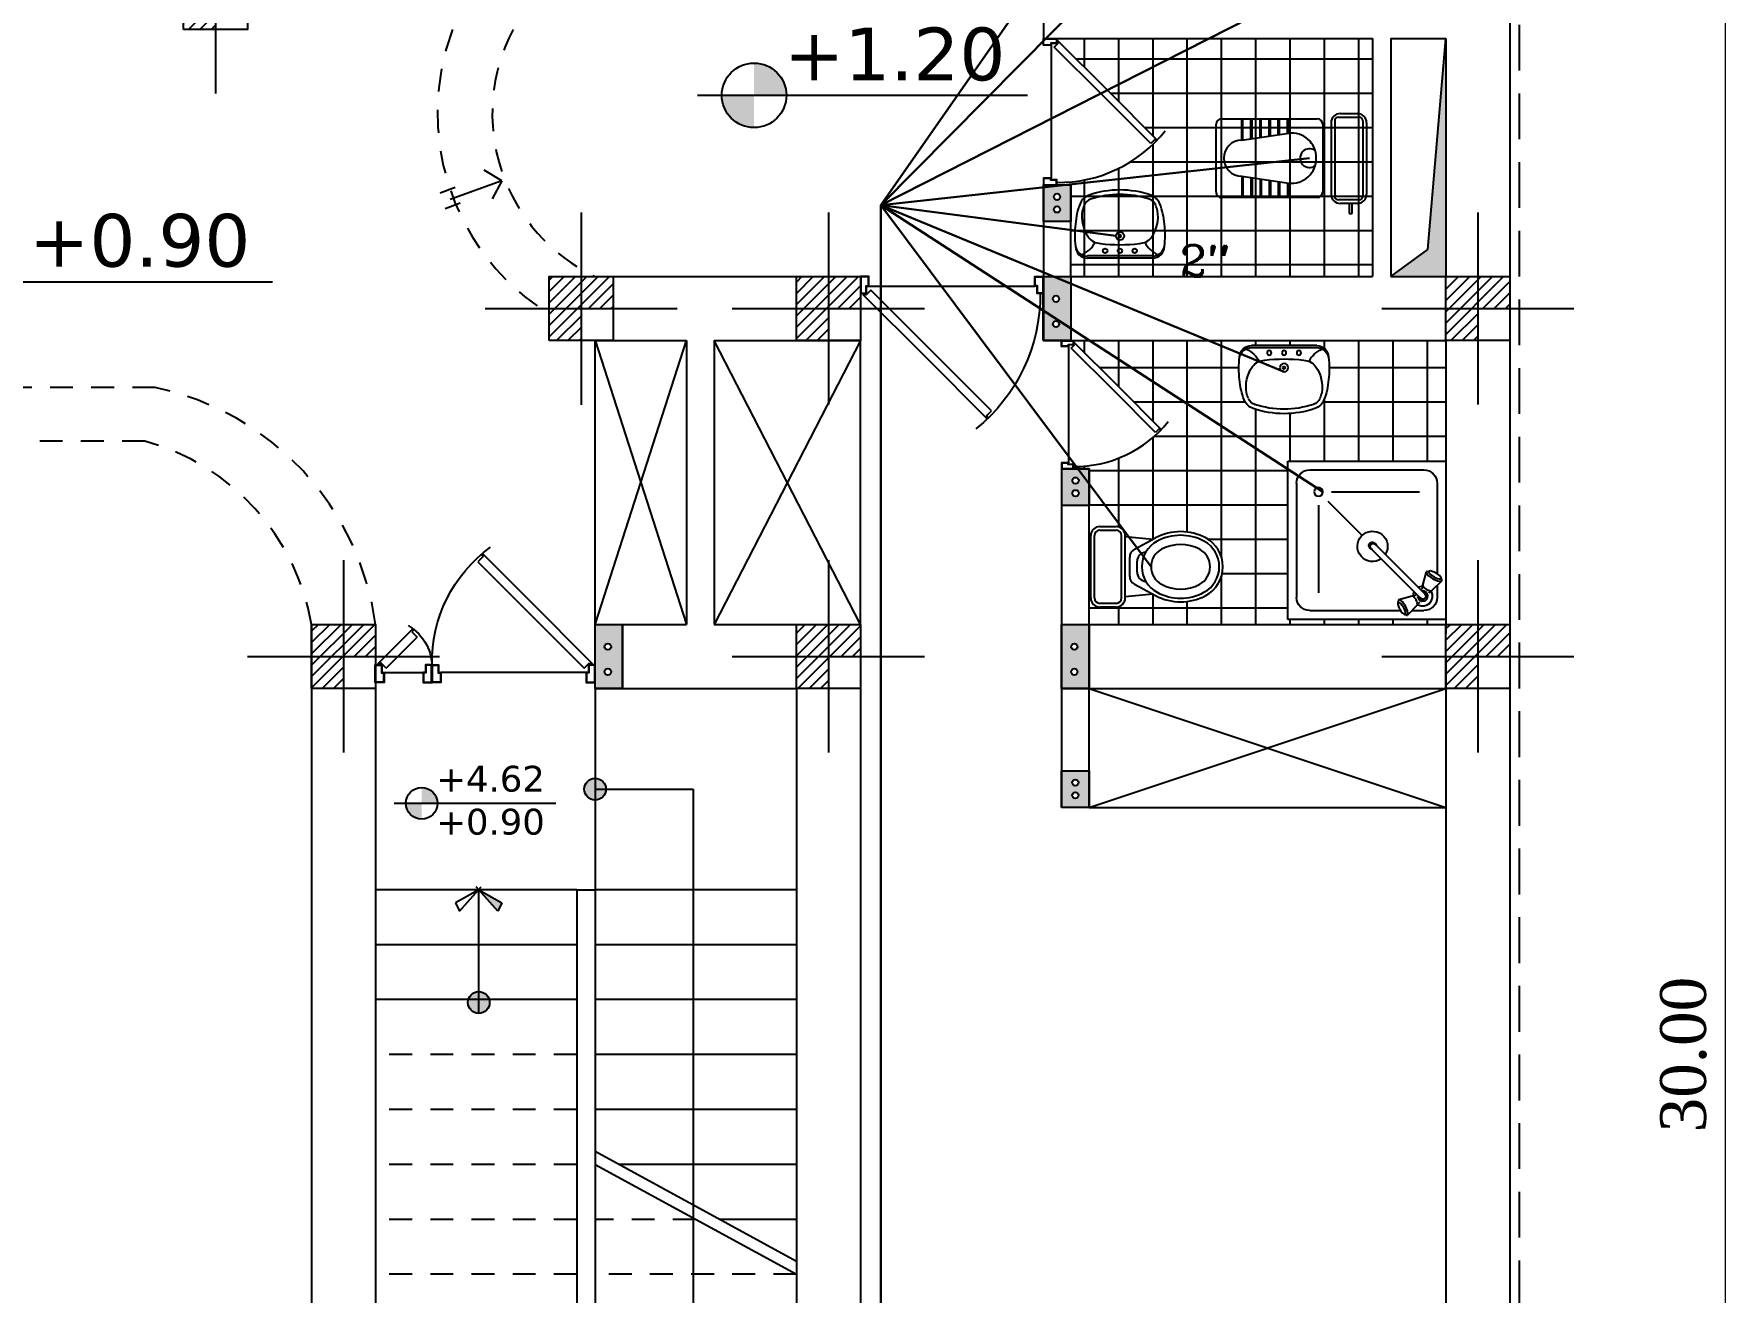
# Model space of a CAD drawing. Header units: inches. Extents: x -1482 to -895, y -39 to 122.
# Drawn here: x -1461.75 to -1452.48, y 64.7 to 71.57 of the extents above; entities that cross this region are included whole.
import ezdxf
from ezdxf.enums import TextEntityAlignment as Align

# ---------------------------------------------------------------- set-up
doc = ezdxf.new("R2010")
doc.units = ezdxf.units.IN
doc.header["$MEASUREMENT"] = 0
doc.header["$PDMODE"] = 3
doc.linetypes.add('DASHED2', pattern=[0.375, 0.25, -0.125])
doc.layers.get('Defpoints').update_dxf_attribs({"lineweight": 15})
for name, color, linetype in [('axe', 150, 'Continuous'), ('F', 251, 'Continuous'), ('fur', 22, 'Continuous'), ('GRADIANT', 251, 'Continuous'), ('TEXT', 4, 'Continuous')]:
    doc.layers.add(name, color=color, linetype=linetype)
doc.layers.add('tasisat', color=40, linetype='Continuous', lineweight=30)
doc.styles.add('COLI', font='TIMES.TTF', dxfattribs={"height": 0.25})
doc.styles.add('ROMANC', font='romanc__.ttf')
doc.styles.get("Standard").update_dxf_attribs({"font": 'verdana.TTF'})
doc.dimstyles.new('111', dxfattribs={"dimscale": 0, "dimtxt": 0.2, "dimasz": 0.1, "dimexe": 0.2, "dimexo": 0.5, "dimgap": 0.1, "dimtad": 1, "dimlfac": 1, "dimzin": 0, "dimdsep": 46, "dimtxsty": 'COLI', "dimblk1": 'OPEN30', "dimblk2": 'OPEN30', "dimsah": 1, "dimcen": 0, "dimse1": 1, "dimse2": 1, "dimclrd": 252, "dimclre": 1, "dimclrt": 1, "dimadec": 0, "dimazin": 0, "dimtfac": 0.5, "dimtix": 1, "dimtofl": 0, "dimtmove": 2, "dimatfit": 3, "dimldrblk": 'OPEN30', "dimfxl": 1, "dimtolj": 1, "dimtzin": 0, "dimlwd": 5, "dimarcsym": 0})

# ---------------------------------------------------------------- blocks, each defined once
blk = doc.blocks.new('DR10045K')
at = {"layer": 'fur', "color": 227}
blk.add_line((-0.0481, -0.0545), (-0.9919, -0.0545), dxfattribs=at)
at = {"layer": 'fur', "color": 227, "linetype": 'Continuous'}
for p, q in [((-0.4028, -0.4202), (-0.0603, -0.0777)), ((-0.0603, -0.0777), (-0.0314, -0.1067)), ((-0.031, -0.107), (-0.02, -0.096)), ((-0.02, -0.096), (-0.0143, -0.1017)), ((-0.0143, -0.1017), (-0.3678, -0.4552)), ((-0.7454, -0.7628), (-0.4028, -0.4202)), ((-0.3678, -0.4552), (-0.7214, -0.8088)), ((-0.716, -0.7921), (-0.7454, -0.7628)), ((-0.7271, -0.8031), (-0.716, -0.7921)), ((-0.7214, -0.8088), (-0.7271, -0.8031))]:
    blk.add_line(p, q, dxfattribs=at)
for points in [[(-0.9919, -0.0545), (-0.9919, 0), (-1.04, 0), (-1.04, -0.096), (-1.0044, -0.096), (-1.0044, -0.0545)], [(-0.0481, -0.0545), (-0.0481, 0), (0, 0), (0, -0.096), (-0.0356, -0.096), (-0.0356, -0.0545)], [(-0.9939, -0.0525), (-0.9939, -0.002), (-1.038, -0.002), (-1.038, -0.094), (-1.0064, -0.094), (-1.0064, -0.0525)], [(-0.0461, -0.0525), (-0.0461, -0.002), (-0.002, -0.002), (-0.002, -0.094), (-0.0336, -0.094), (-0.0336, -0.0525)]]:
    blk.add_lwpolyline(points, close=True, dxfattribs=at)
at = {"layer": 'fur', "color": 227}
blk.add_arc((-0.0497, -0.1055), 0.9725, 179.43894, 231.41438, dxfattribs=at)
blk = doc.blocks.new('A$C78557366')
at = {"layer": 'GRADIANT', "ltscale": 0.3}
h = blk.add_hatch(dxfattribs=at)
h.set_pattern_fill('ANSI31', color=256, scale=0.2)
h.paths.add_polyline_path([(-0.1, 0), (0, 0), (0, 0.1), (-0.1, 0.1)], flags=16)
h.paths.add_polyline_path([(0.1, 0), (0.1, 0.1), (-0.1, 0.1), (-0.1, 0)], flags=17)
h.paths.add_polyline_path([(0, -0.1), (0.1, -0.1), (0.1, 0.1), (0, 0.1)])
h.paths.add_polyline_path([(0.1, -0.1), (0.1, 0.1), (-0.1, 0.1), (-0.1, -0.1)])
at = {"layer": 'axe', "ltscale": 0.3}
for p, q in [((0, 0.3), (0, -0.3)), ((-0.3, 0), (0.3, 0))]:
    blk.add_line(p, q, dxfattribs=at)
blk.add_lwpolyline([(0.1, 0.1), (-0.1, 0.1), (-0.1, -0.1), (0.1, -0.1)], close=True, dxfattribs=at)
blk = doc.blocks.new('DBLDR120K')
at = {"layer": 'fur', "color": 136, "linetype": 'Continuous'}
for p, q in [((-1.1397, -0.0777), (-1.1686, -0.1067)), ((-0.4028, -0.4202), (-0.0603, -0.0777)), ((-0.0603, -0.0777), (-0.0314, -0.1067)), ((-1.18, -0.096), (-1.1857, -0.1017)), ((-1.1857, -0.1017), (-0.9948, -0.2926)), ((-1.169, -0.107), (-1.18, -0.096)), ((-0.0143, -0.1017), (-0.3678, -0.4552)), ((-0.031, -0.107), (-0.02, -0.096)), ((-0.02, -0.096), (-0.0143, -0.1017)), ((-1.0001, -0.2759), (-0.9708, -0.2466)), ((-0.9891, -0.287), (-1.0001, -0.2759)), ((-0.9948, -0.2926), (-0.9891, -0.287)), ((-0.6393, -0.6567), (-0.4028, -0.4202)), ((-0.3678, -0.4552), (-0.6153, -0.7027)), ((-0.61, -0.686), (-0.6393, -0.6567)), ((-0.621, -0.697), (-0.61, -0.686)), ((-0.6153, -0.7027), (-0.621, -0.697))]:
    blk.add_line(p, q, dxfattribs=at)
at = {"layer": 'fur', "color": 136}
for p, q in [((-1.1519, -0.0545), (-0.9381, -0.0545)), ((-1.1397, -0.0777), (-0.9708, -0.2466)), ((-0.0481, -0.0545), (-0.8419, -0.0545))]:
    blk.add_line(p, q, dxfattribs=at)
at = {"layer": 'fur', "color": 136, "linetype": 'Continuous'}
for points in [[(-1.1519, -0.0545), (-1.1519, 0), (-1.2, 0), (-1.2, -0.096), (-1.1644, -0.096), (-1.1644, -0.0545)], [(-0.9381, -0.0545), (-0.9381, 0), (-0.89, 0), (-0.89, -0.096), (-0.9256, -0.096), (-0.9256, -0.0545)], [(-0.8419, -0.0545), (-0.8419, 0), (-0.89, 0), (-0.89, -0.096), (-0.8544, -0.096), (-0.8544, -0.0545)], [(-0.0481, -0.0545), (-0.0481, 0), (0, 0), (0, -0.096), (-0.0356, -0.096), (-0.0356, -0.0545)], [(-1.1539, -0.0525), (-1.1539, -0.002), (-1.198, -0.002), (-1.198, -0.094), (-1.1664, -0.094), (-1.1664, -0.0525)], [(-0.9361, -0.0525), (-0.9361, -0.002), (-0.892, -0.002), (-0.892, -0.094), (-0.9236, -0.094), (-0.9236, -0.0525)], [(-0.8439, -0.0525), (-0.8439, -0.002), (-0.888, -0.002), (-0.888, -0.094), (-0.8564, -0.094), (-0.8564, -0.0525)], [(-0.0461, -0.0525), (-0.0461, -0.002), (-0.002, -0.002), (-0.002, -0.094), (-0.0336, -0.094), (-0.0336, -0.0525)]]:
    blk.add_lwpolyline(points, close=True, dxfattribs=at)
at = {"layer": 'fur', "color": 136}
for centre, radius, start, end in [((-1.6655, -0.1105), 0.7756, 8.04146, 8.19069), ((-0.1145, -0.1105), 0.7756, 171.80931, 171.95854), ((-1.154, -0.0815), 0.2645, 300.4974, 3.14148), ((-0.1145, -0.1105), 0.7756, 178.92853, 233.96606)]:
    blk.add_arc(centre, radius, start, end, dxfattribs=at)
blk = doc.blocks.new('A$C14EE399E')
h = blk.add_hatch(color=1)
h.dxf.hatch_style = 1
h.paths.add_polyline_path([(0, 0.15), (0, 0), (0.2, 0), (0.2, 0.15)])
h.paths.add_polyline_path([(0.0836, 0.0753, -1), (0.0489, 0.0753, -1)], flags=16)
h.paths.add_polyline_path([(0.1527, 0.0753, -1), (0.118, 0.0753, -1)], flags=16)
at = {"color": 1}
blk.add_lwpolyline([(0, 0.15), (0.2, 0.15), (0.2, 0), (0, 0)], close=True, dxfattribs=at)
for centre in [(0.0662, 0.0753), (0.1353, 0.0753)]:
    blk.add_circle(centre, 0.0174, dxfattribs=at)
blk = doc.blocks.new('A$C3F8B090B')
h = blk.add_hatch(color=1)
h.paths.add_polyline_path([(0, 0), (0.15, 0), (0.15, 0.35), (0, 0.35)])
h.paths.add_polyline_path([(0.0977, 0.122, -1), (0.063, 0.122, -1)], flags=16)
h.paths.add_polyline_path([(0.0977, 0.2594, -1), (0.063, 0.2594, -1)], flags=16)
at = {"color": 1}
blk.add_lwpolyline([(0.15, 0.35), (0.15, 0), (0, 0), (0, 0.35)], close=True, dxfattribs=at)
for centre in [(0.0803, 0.2594), (0.0803, 0.122)]:
    blk.add_circle(centre, 0.0174, dxfattribs=at)
blk = doc.blocks.new('FL3')
blk.add_hatch(color=150).paths.add_polyline_path([(0, 0), (0.149, -0.167), (0.181, -0.102)])
at = {"color": 150}
for p, q in [((0, 0), (-0.181, -0.102)), ((-0.149, -0.167), (0.02, 0.022)), ((0.149, -0.167), (-0.02, 0.022)), ((0, 0), (0.181, -0.102)), ((-0.181, -0.102), (-0.149, -0.167)), ((0.181, -0.102), (0.149, -0.167))]:
    blk.add_line(p, q, dxfattribs=at)
blk = doc.blocks.new('_Open30')
at = {"color": 0, "linetype": 'ByBlock', "lineweight": -2}
for p, q in [((-1, 0.268), (0, 0)), ((0, 0), (-1, -0.268)), ((0, 0), (-1, 0))]:
    blk.add_line(p, q, dxfattribs=at)
blk = doc.blocks.new('*D597')
at = {"color": 252, "lineweight": 5, "ltscale": 0.3, "transparency": 16777216}
blk.add_line((-1452.5067, 80.8979), (-1452.5067, 51.0979), dxfattribs=at)
at = {"layer": 'Defpoints', "color": 0, "ltscale": 0.3, "transparency": 16777216}
for p in [(-1453.6336, 80.9979), (-1453.6836, 50.9979), (-1452.5067, 50.9979)]:
    blk.add_point(p, dxfattribs=at)
at = {"color": 252, "lineweight": 5, "ltscale": 0.3, "transparency": 16777216, "xscale": 0.1, "yscale": 0.1, "zscale": 0.1}
for p, rotation in [((-1452.5067, 80.9979), 90), ((-1452.5067, 50.9979), 270)]:
    blk.add_blockref('_Open30', p, dxfattribs=dict(at, rotation=rotation))
at = {"color": 1, "ltscale": 0.3, "transparency": 16777216, "insert": (-1452.7342, 65.9979), "char_height": 0.25, "attachment_point": 5, "rotation": 90, "style": 'COLI'}
blk.add_mtext('\\A1;30.00', dxfattribs=at)
blk = doc.blocks.new('Wash1')
for p, q in [((-0.22, 0), (0.22, 0)), ((-0.22, -0.015), (0.22, -0.015))]:
    blk.add_line(p, q)
for centre, radius in [((-0.1, -0.05), 0.015), ((0, -0.05), 0.015), ((0.1, -0.05), 0.015), ((0, -0.15), 0.0277)]:
    blk.add_circle(centre, radius)
for centre, radius, start, end in [((0.274, -0.155), 0.579, 172.5516, 187.4484), ((-0.22, -0.08), 0.08, 90, 180), ((-0.222, -0.094), 0.0794, 88.6266, 169.5612), ((-0.319, -0.178), 0.166, 24.6386, 67.1002), ((-0.131, -0.2), 0.1, 90, 144.7967), ((0, -1.16), 1.069, 82.9336, 97.0664), ((0.131, -0.2), 0.1, 35.2033, 90), ((0.319, -0.178), 0.166, 112.8998, 155.3614), ((0.22, -0.08), 0.08, 0, 90), ((0.222, -0.094), 0.0794, 10.4388, 91.3735), ((-0.274, -0.155), 0.579, 352.5516, 7.4484), ((-0.017, -0.281), 0.24, 144.7967, 189.4148), ((0, -0.15), 0.00875, 0, 180), ((0, -0.15), 0.00875, 180, 0), ((0, -0.15), 0.00875, 180, 0), ((0.017, -0.281), 0.24, 350.5852, 35.2033), ((0.156, -0.2), 0.457, 183.7359, 201.4821), ((0.156, -0.2), 0.427, 196.2839, 201.4821), ((0.156, -0.2), 0.427, 196.2839, 201.4821), ((-0.156, -0.2), 0.427, 338.5179, 343.7161), ((-0.156, -0.2), 0.427, 338.5179, 343.7161), ((-0.156, -0.2), 0.457, 338.5179, 356.2641), ((-0.176, -0.331), 0.1, 201.4821, 251.3199), ((-0.176, -0.331), 0.07, 201.4821, 251.3199), ((0, 0.19), 0.65, 251.3199, 288.6801), ((0, 0.19), 0.62, 251.3199, 288.6801), ((0.176, -0.331), 0.07, 288.6801, 338.5179), ((0.176, -0.331), 0.1, 288.6801, 338.5179)]:
    blk.add_arc(centre, radius, start, end)
blk = doc.blocks.new('Farangi1')
for p, q in [((-0.17, 0), (0.17, 0)), ((-0.22, -0.1385), (-0.22, -0.05)), ((-0.2, -0.1385), (-0.2, -0.05)), ((-0.17, -0.02), (0.17, -0.02)), ((0.2, -0.05), (0.2, -0.1385)), ((0.22, -0.05), (0.22, -0.1385)), ((-0.17, -0.1685), (0.17, -0.1685)), ((-0.17, -0.1885), (0.17, -0.1885)), ((-0.1493, -0.3388), (-0.1643, -0.1885)), ((-0.0956, -0.2384), (-0.1573, -0.3538)), ((-0.0529, -0.2128), (0.0529, -0.2128)), ((-0.0298, -0.2536), (0.0298, -0.2536)), ((0.0956, -0.2384), (0.1573, -0.3538)), ((0.1493, -0.3388), (0.1643, -0.1885))]:
    blk.add_line(p, q)
for centre, radius, start, end in [((-0.17, -0.05), 0.05, 90, 180), ((0.17, -0.05), 0.05, 0, 90), ((-0.17, -0.05), 0.03, 90, 180), ((0.17, -0.05), 0.03, 0, 90), ((-0.17, -0.1385), 0.05, 180, 270), ((-0.17, -0.1385), 0.03, 180, 270), ((0.17, -0.1385), 0.03, 270, 0), ((0.17, -0.1385), 0.05, 270, 0), ((-0.0529, -0.2612), 0.0484, 90, 151.87119), ((-0.0298, -0.3036), 0.05, 90, 177.02271), ((0.0298, -0.3036), 0.05, 2.97729, 90), ((0.0529, -0.2612), 0.0484, 28.12881, 90), ((0.0996, -0.4911), 0.2913, 151.87119, 208.12881), ((0.0996, -0.4911), 0.2713, 151.87119, 208.1288), ((0, -0.4378), 0.1584, 28.12881, 151.87119), ((0, -0.4378), 0.1084, 28.12881, 151.87119), ((-0.0996, -0.4911), 0.2713, 331.87119, 28.12881), ((-0.0996, -0.4911), 0.2913, 331.87119, 28.12881), ((0.0996, -0.4911), 0.2213, 151.87119, 208.1288), ((-0.0996, -0.4911), 0.2213, 331.87119, 28.12881), ((0, -0.5443), 0.1784, 208.12881, 331.87119), ((0, -0.5443), 0.1584, 208.12879, 331.87119), ((0, -0.5443), 0.1084, 208.12879, 331.87119)]:
    blk.add_arc(centre, radius, start, end)
blk = doc.blocks.new('ROSHOEE1')
at = {"linetype": 'ByBlock'}
for p, q in [((-0.9, 0), (-0.9, -0.9)), ((0, 0), (-0.9, 0)), ((0, -0.9), (0, 0)), ((-0.775, -0.05), (-0.2581, -0.05)), ((-0.2742, -0.0873), (-0.2721, -0.0783)), ((-0.274, -0.0939), (-0.2742, -0.0873)), ((-0.2717, -0.0976), (-0.274, -0.0939)), ((-0.2714, -0.1065), (-0.274, -0.0939)), ((-0.2721, -0.0783), (-0.268, -0.0677)), ((-0.268, -0.0677), (-0.2624, -0.0567)), ((-0.2616, -0.0946), (-0.2674, -0.0978)), ((-0.2624, -0.0567), (-0.2557, -0.0463)), ((-0.2548, -0.0883), (-0.2616, -0.0946)), ((-0.2557, -0.0463), (-0.2486, -0.0376)), ((-0.2477, -0.0795), (-0.2548, -0.0883)), ((-0.2486, -0.0376), (-0.2418, -0.0313)), ((-0.241, -0.0691), (-0.2477, -0.0795)), ((-0.2385, -0.0884), (-0.2473, -0.0994)), ((-0.2418, -0.0313), (-0.236, -0.0281)), ((-0.2353, -0.0581), (-0.241, -0.0691)), ((-0.2301, -0.0754), (-0.2385, -0.0884)), ((-0.2238, -0.0241), (-0.236, -0.0281)), ((-0.236, -0.0281), (-0.2317, -0.0283)), ((-0.2313, -0.0476), (-0.2353, -0.0581)), ((-0.2317, -0.0283), (-0.2294, -0.0319)), ((-0.2292, -0.0385), (-0.2313, -0.0476)), ((-0.223, -0.0616), (-0.2301, -0.0754)), ((-0.2294, -0.0319), (-0.2292, -0.0385)), ((-0.2238, -0.0241), (-0.2184, -0.0244)), ((-0.2179, -0.0485), (-0.223, -0.0616)), ((-0.2184, -0.0244), (-0.2155, -0.0289)), ((-0.1626, -0.0797), (-0.2184, -0.0244)), ((-0.2154, -0.0372), (-0.2179, -0.0485)), ((-0.2155, -0.0289), (-0.2154, -0.0372)), ((-0.1926, -0.05), (-0.125, -0.05)), ((-0.1623, -0.0942), (-0.1653, -0.1021)), ((-0.1626, -0.0797), (-0.1608, -0.0824)), ((-0.1607, -0.0874), (-0.1623, -0.0942)), ((-0.1608, -0.0824), (-0.1607, -0.0874)), ((-0.1608, -0.0853), (-0.1569, -0.0825)), ((-0.1474, -0.0955), (-0.1608, -0.0877)), ((-0.1569, -0.0825), (-0.1402, -0.077)), ((-0.1402, -0.077), (-0.1227, -0.077)), ((-0.1227, -0.077), (-0.106, -0.0825)), ((-0.106, -0.0825), (-0.0918, -0.0928)), ((-0.0918, -0.0928), (-0.0815, -0.1069)), ((-0.85, -0.775), (-0.85, -0.125)), ((-0.725, -0.65), (-0.725, -0.15)), ((-0.2674, -0.0978), (-0.2717, -0.0976)), ((-0.2685, -0.111), (-0.2714, -0.1065)), ((-0.2631, -0.1112), (-0.2685, -0.111)), ((-0.1926, -0.1317), (-0.2685, -0.111)), ((-0.2558, -0.1072), (-0.2631, -0.1112)), ((-0.2473, -0.0994), (-0.2558, -0.1072)), ((-0.1894, -0.1319), (-0.1926, -0.1317)), ((-0.185, -0.1295), (-0.1894, -0.1319)), ((-0.1868, -0.1411), (-0.1868, -0.1304)), ((-0.1813, -0.1578), (-0.1868, -0.1411)), ((-0.1799, -0.1247), (-0.185, -0.1295)), ((-0.1714, -0.137), (-0.1848, -0.1293)), ((-0.1812, -0.158), (-0.1813, -0.1578)), ((-0.1746, -0.1182), (-0.1799, -0.1247)), ((-0.1695, -0.1104), (-0.1746, -0.1182)), ((-0.1653, -0.1021), (-0.1695, -0.1104)), ((-0.1611, -0.1277), (-0.1527, -0.1111)), ((-0.1597, -0.1365), (-0.1611, -0.1277)), ((-0.1569, -0.1822), (-0.1571, -0.1821)), ((-0.1402, -0.1877), (-0.1569, -0.1822)), ((-0.1527, -0.1111), (-0.1361, -0.1027)), ((-0.15, -0.1269), (-0.1456, -0.1182)), ((-0.1456, -0.1182), (-0.1346, -0.1126)), ((-0.1295, -0.1877), (-0.1402, -0.1877)), ((-0.1361, -0.1027), (-0.1178, -0.1056)), ((-0.1361, -0.1724), (-0.1284, -0.1857)), ((-0.1268, -0.162), (-0.1356, -0.1606)), ((-0.1346, -0.1126), (-0.1224, -0.1145)), ((-0.131, -0.1903), (-0.1286, -0.1859)), ((-0.1308, -0.1935), (-0.131, -0.1903)), ((-0.1286, -0.1859), (-0.1238, -0.1808)), ((-0.1102, -0.1536), (-0.1268, -0.162)), ((-0.1173, -0.1465), (-0.126, -0.1509)), ((-0.1238, -0.1808), (-0.1173, -0.1755)), ((-0.1224, -0.1145), (-0.1136, -0.1233)), ((-0.1178, -0.1056), (-0.1047, -0.1187)), ((-0.1117, -0.1355), (-0.1173, -0.1465)), ((-0.1173, -0.1755), (-0.1095, -0.1704)), ((-0.1136, -0.1233), (-0.1117, -0.1355)), ((-0.1018, -0.137), (-0.1102, -0.1536)), ((-0.1095, -0.1704), (-0.1012, -0.1662)), ((-0.1047, -0.1187), (-0.1018, -0.137)), ((-0.1012, -0.1662), (-0.0933, -0.1632)), ((-0.0945, -0.1483), (-0.0868, -0.1617)), ((-0.0933, -0.1632), (-0.0865, -0.1616)), ((-0.0865, -0.1616), (-0.0815, -0.1617)), ((-0.0815, -0.1578), (-0.0844, -0.1617)), ((-0.0815, -0.1069), (-0.0761, -0.1236)), ((-0.0761, -0.1411), (-0.0815, -0.1578)), ((-0.0815, -0.1617), (-0.0788, -0.1635)), ((-0.0788, -0.1635), (-0.0235, -0.2194)), ((-0.0761, -0.1236), (-0.0761, -0.1411)), ((-0.05, -0.1926), (-0.05, -0.125)), ((-0.1308, -0.1935), (-0.1101, -0.2694)), ((-0.1104, -0.264), (-0.1064, -0.2567)), ((-0.1101, -0.2694), (-0.1104, -0.264)), ((-0.1056, -0.2723), (-0.1101, -0.2694)), ((-0.1064, -0.2567), (-0.0985, -0.2482)), ((-0.1056, -0.2723), (-0.0931, -0.2749)), ((-0.0985, -0.2482), (-0.0875, -0.2394)), ((-0.0969, -0.2683), (-0.0937, -0.2625)), ((-0.0967, -0.2726), (-0.0969, -0.2683)), ((-0.0931, -0.2749), (-0.0967, -0.2726)), ((-0.0937, -0.2625), (-0.0874, -0.2557)), ((-0.0864, -0.2751), (-0.0931, -0.2749)), ((-0.0875, -0.2394), (-0.0745, -0.231)), ((-0.0874, -0.2557), (-0.0786, -0.2486)), ((-0.0774, -0.273), (-0.0864, -0.2751)), ((-0.0786, -0.2486), (-0.0682, -0.2419)), ((-0.0669, -0.269), (-0.0774, -0.273)), ((-0.0745, -0.231), (-0.0607, -0.2239)), ((-0.0682, -0.2419), (-0.0572, -0.2362)), ((-0.0558, -0.2633), (-0.0669, -0.269)), ((-0.0607, -0.2239), (-0.0476, -0.2189)), ((-0.0572, -0.2362), (-0.0467, -0.2322)), ((-0.0454, -0.2566), (-0.0558, -0.2633)), ((-0.05, -0.775), (-0.05, -0.2595)), ((-0.0476, -0.2189), (-0.0363, -0.2163)), ((-0.0467, -0.2322), (-0.0376, -0.2301)), ((-0.0367, -0.2495), (-0.0454, -0.2566)), ((-0.0376, -0.2301), (-0.031, -0.2303)), ((-0.0304, -0.2427), (-0.0367, -0.2495)), ((-0.0363, -0.2163), (-0.028, -0.2165)), ((-0.031, -0.2303), (-0.0274, -0.2326)), ((-0.0272, -0.2369), (-0.0304, -0.2427)), ((-0.028, -0.2165), (-0.0235, -0.2194)), ((-0.0274, -0.2326), (-0.0272, -0.2369)), ((-0.0232, -0.2247), (-0.0272, -0.2369)), ((-0.0235, -0.2194), (-0.0232, -0.2247)), ((-0.672, -0.672), (-0.4771, -0.4771)), ((-0.4346, -0.4114), (-0.4385, -0.4199)), ((-0.4385, -0.4199), (-0.4366, -0.43)), ((-0.4366, -0.43), (-0.4291, -0.4374)), ((-0.4293, -0.4004), (-0.4346, -0.4114)), ((-0.4346, -0.4114), (-0.4322, -0.4238)), ((-0.4333, -0.4333), (-0.4255, -0.4255)), ((-0.4322, -0.4238), (-0.423, -0.433)), ((-0.4184, -0.3952), (-0.4293, -0.4004)), ((-0.4291, -0.4374), (-0.4191, -0.4394)), ((-0.423, -0.433), (-0.4105, -0.4354)), ((-0.4105, -0.4354), (-0.4191, -0.4394)), ((-0.4105, -0.4354), (-0.3996, -0.4301)), ((-0.3996, -0.4301), (-0.3943, -0.4192)), ((-0.65, -0.725), (-0.15, -0.725)), ((-0.775, -0.85), (-0.125, -0.85)), ((-0.9, -0.9), (0, -0.9))]:
    blk.add_line(p, q, dxfattribs=at)
blk.add_lwpolyline([(-0.1194, -0.1444), (-0.1147, -0.135), (-0.1163, -0.1246), (-0.1237, -0.1172), (-0.1341, -0.1156), (-0.1435, -0.1203), (-0.4265, -0.4033), (-0.4307, -0.4121), (-0.4288, -0.4222), (-0.4214, -0.4296), (-0.4113, -0.4316), (-0.4024, -0.4273)], close=True, dxfattribs=at)
blk.add_circle((-0.725, -0.725), 0.025, dxfattribs=at)
for centre, start, end in [((-0.775, -0.125), 90, 180), ((-0.125, -0.125), 360, 90), ((-0.775, -0.775), 180, 270), ((-0.125, -0.775), 270, 360)]:
    blk.add_arc(centre, 0.075, start, end, dxfattribs=at)
blk.add_arc((-0.4173, -0.4152), 0.086, 54.99558, 32.19141)
blk = doc.blocks.new('qtrqr')
at = {"layer": 'fur'}
for p, q in [((761.8896, -269.4173), (762.004, -269.4173)), ((761.8996, -269.3973), (761.994, -269.3973)), ((761.2214, -269.8257), (761.2214, -269.4557)), ((761.2514, -269.4257), (761.7742, -269.4257)), ((761.3613, -269.5426), (761.3613, -269.4257)), ((761.3613, -269.5426), (761.618, -269.5046)), ((761.368, -269.5416), (761.368, -269.4257)), ((761.4113, -269.5352), (761.4113, -269.4257)), ((761.418, -269.5342), (761.418, -269.4257)), ((761.4613, -269.5278), (761.4613, -269.4257)), ((761.468, -269.5268), (761.468, -269.4257)), ((761.5113, -269.5204), (761.5113, -269.4257)), ((761.518, -269.5194), (761.518, -269.4257)), ((761.5613, -269.513), (761.5613, -269.4257)), ((761.568, -269.512), (761.568, -269.4257)), ((761.6113, -269.5056), (761.6113, -269.4257)), ((761.618, -269.5046), (761.618, -269.4257)), ((761.8042, -269.4557), (761.8042, -269.8257)), ((761.8496, -269.4473), (761.8496, -269.8384)), ((761.8696, -269.4373), (761.8696, -269.8484)), ((762.024, -269.4373), (762.024, -269.8484)), ((762.044, -269.4473), (762.044, -269.8384)), ((761.3613, -269.7389), (761.618, -269.7769)), ((761.3613, -269.7389), (761.3613, -269.8557)), ((761.368, -269.7399), (761.368, -269.8557)), ((761.4113, -269.7463), (761.4113, -269.8557)), ((761.418, -269.7473), (761.418, -269.8557)), ((761.4613, -269.7537), (761.4613, -269.8557)), ((761.468, -269.7547), (761.468, -269.8557)), ((761.5113, -269.7611), (761.5113, -269.8557)), ((761.518, -269.7621), (761.518, -269.8557)), ((761.5613, -269.7685), (761.5613, -269.8557)), ((761.568, -269.7695), (761.568, -269.8557)), ((761.6113, -269.7759), (761.6113, -269.8557)), ((761.618, -269.7769), (761.618, -269.8557)), ((761.7742, -269.8557), (761.2514, -269.8557)), ((762.004, -269.8684), (761.8896, -269.8684)), ((761.994, -269.8884), (761.8996, -269.8884)), ((761.9478, -269.8884), (761.9478, -269.9433)), ((761.9478, -269.9433), (761.9656, -269.9433)), ((761.9656, -269.9433), (761.9656, -269.8884))]:
    blk.add_line(p, q, dxfattribs=at)
for centre, radius, start, end in [((761.8996, -269.4473), 0.05, 90.00008, 180.00008), ((761.8896, -269.4373), 0.02, 90.00008, 180.00008), ((761.994, -269.4473), 0.05, 0.00008, 90.00008), ((762.004, -269.4373), 0.02, 0.00008, 90.00008), ((761.2514, -269.4557), 0.03, 90.00008, 180.00008), ((761.6337, -269.639), 0.1354, 359.27902, 96.62941), ((761.7742, -269.4557), 0.03, 0.00008, 90.00008), ((761.3613, -269.6407), 0.0982, 90.00008, 270.00008), ((761.732, -269.6407), 0.0514, 52.53689, 307.46328), ((761.6337, -269.6425), 0.1354, 263.37076, 0.72115), ((761.2514, -269.8257), 0.03, 180.00008, 270.00008), ((761.7742, -269.8257), 0.03, 270.00008, 0.00008), ((761.8996, -269.8384), 0.05, 180.00008, 270.00008), ((761.8896, -269.8484), 0.02, 180.00008, 270.00008), ((761.994, -269.8384), 0.05, 270.00008, 0.00008), ((762.004, -269.8484), 0.02, 270.00008, 0.00008)]:
    blk.add_arc(centre, radius, start, end, dxfattribs=at)

msp = doc.modelspace()

# ---------------------------------------------------------------- hatches: boundary and pattern name
at = {"ltscale": 0.3}
msp.add_hatch(color=256, dxfattribs=at).paths.add_polyline_path([(-1454.0336, 71.5479), (-1454.1321, 70.3951), (-1454.3336, 70.2479), (-1454.0336, 70.2479)])
at = {"layer": 'fur', "linetype": 'Continuous', "true_color": 0x474747}
h = msp.add_hatch(dxfattribs=at)
h.set_pattern_fill('ANSI37,_O', color=49, scale=1.5, angle=315)
h.set_pattern_definition([(0, (-264.25915, 0), (6e-17, 0.1875), []), (90, (-264.25915, 0), (-0.1875, 6e-17), [])])
h.paths.add_polyline_path([(-1454.6948, 73.4664, -0.414214), (-1454.6664, 73.4947), (-1454.062, 73.4947, -0.414214), (-1454.0336, 73.4664), (-1454.0336, 73.5979), (-1454.9647, 73.5979, -0.414214), (-1454.8999, 73.5331, -0.065091), (-1454.8999, 73.4116, -0.077588), (-1454.9248, 73.3001, -0.220952), (-1454.9742, 73.253, -0.164474), (-1455.3115, 73.253, -0.220952), (-1455.3609, 73.3001, -0.077588), (-1455.3859, 73.4116, -0.065091), (-1455.3859, 73.5331, -0.414214), (-1455.3211, 73.5979), (-1456.1597, 73.5979), (-1456.1597, 73.5825), (-1456.1553, 73.5869), (-1455.8834, 73.3149), (-1455.6114, 73.0429, -0.207434), (-1456.1598, 72.8116), (-1456.1598, 72.7979), (-1456.0836, 72.7979), (-1456.0836, 72.7979), (-1456.0836, 71.6979), (-1454.0336, 71.6979), (-1454.0336, 71.8231, -0.414214), (-1454.062, 71.7947), (-1454.6664, 71.7947, -0.414214), (-1454.6948, 71.8231)])
h.paths.add_polyline_path([(-1456.1598, 71.5479), (-1456.1598, 71.5325), (-1456.1554, 71.5369), (-1455.8834, 71.2649), (-1455.6115, 70.993, -0.207434), (-1456.1598, 70.7616), (-1456.1598, 70.7479), (-1456.0836, 70.7479), (-1456.0836, 70.7479), (-1456.0836, 70.2479), (-1454.4336, 70.2479), (-1454.4336, 71.5479)])
h.paths.add_polyline_path([(-1454.8976, 69.2393), (-1454.0336, 69.2393), (-1454.0336, 69.8979), (-1456.069, 69.8979), (-1456.069, 69.8845), (-1456.0652, 69.8883), (-1455.8272, 69.6503), (-1455.5892, 69.4123, -0.207434), (-1456.069, 69.2099), (-1456.069, 69.1979), (-1455.9837, 69.1979), (-1455.9823, 69.1979), (-1455.9823, 68.9979), (-1455.9837, 68.9979), (-1455.9837, 68.3479), (-1454.0336, 68.3479), (-1454.0336, 68.3753), (-1454.8976, 68.3753)])
h.paths.add_polyline_path([(-1455.1358, 69.5735, -0.077588), (-1455.1607, 69.685, -0.065091), (-1455.1607, 69.8065, -0.414214), (-1455.0959, 69.8713), (-1454.7395, 69.8713, -0.414214), (-1454.6747, 69.8065, -0.065091), (-1454.6747, 69.685, -0.077588), (-1454.6997, 69.5735, -0.220952), (-1454.7491, 69.5264, -0.164474), (-1455.0863, 69.5264, -0.220952)], flags=16)
h.paths.add_polyline_path([(-1455.0786, 69.5494, -0.220952), (-1455.1132, 69.5824, -0.022686), (-1455.1233, 69.6121, -0.197181), (-1455.0904, 69.756, -0.143289), (-1455.0548, 69.7843, 0.191261), (-1455.1271, 69.8519, -0.126586), (-1455.0959, 69.8591), (-1454.7395, 69.8591, -0.126584), (-1454.7083, 69.8519, 0.191261), (-1454.7807, 69.7843, -0.143289), (-1454.745, 69.756, -0.197181), (-1454.7121, 69.6121, -0.022686), (-1454.7223, 69.5824, -0.220952), (-1454.7569, 69.5494, -0.164474)], flags=0)
h.paths.add_polyline_path([(-1455.3461, 68.8198, -0.599332), (-1455.3461, 68.5052, -0.250522), (-1455.6207, 68.5052), (-1455.6357, 68.5132), (-1455.786, 68.4982), (-1455.786, 68.4925, -0.414214), (-1455.836, 68.4425), (-1455.9245, 68.4425, -0.414214), (-1455.9745, 68.4925), (-1455.9745, 68.8325, -0.414214), (-1455.9245, 68.8825), (-1455.836, 68.8825, -0.414214), (-1455.786, 68.8325), (-1455.786, 68.8269), (-1455.6357, 68.8119), (-1455.6207, 68.8198, -0.250522)], flags=16)
h.paths.add_polyline_path([(-1455.3555, 68.8022, -0.599332), (-1455.3555, 68.5229, -0.250522), (-1455.6113, 68.5229, -0.138869), (-1455.6735, 68.5828, -0.399074), (-1455.7209, 68.6327), (-1455.7209, 68.6924, -0.399074), (-1455.6735, 68.7423, -0.138869), (-1455.6113, 68.8022, -0.250522)], flags=0)
h.paths.add_polyline_path([(-1455.3791, 68.7581, -0.599332), (-1455.3791, 68.567, -0.250522), (-1455.5877, 68.567, -0.599332), (-1455.5877, 68.7581, -0.250522)], flags=0)
h.paths.add_polyline_path([(-1454.9401, 69.7498, -1), (-1454.8953, 69.7498, -1)], flags=0)
h.paths.add_polyline_path([(-1454.9248, 69.7498, 1), (-1454.9106, 69.7498, 1)], flags=0)
h.paths.add_polyline_path([(-1455.0109, 69.8308, -1), (-1454.9866, 69.8308, -1)], flags=0)
h.paths.add_polyline_path([(-1454.9299, 69.8308, -1), (-1454.9056, 69.8308, -1)], flags=0)
h.paths.add_polyline_path([(-1455.806, 68.8325), (-1455.806, 68.4925, -0.414214), (-1455.836, 68.4625), (-1455.9245, 68.4625, -0.414214), (-1455.9545, 68.4925), (-1455.9545, 68.8325, -0.414214), (-1455.9245, 68.8625), (-1455.836, 68.8625, -0.414214)], flags=0)
h.paths.add_polyline_path([(-1454.8489, 69.8308, -1), (-1454.8246, 69.8308, -1)], flags=0)
at = {"layer": 'fur'}
h = msp.add_hatch(color=156, dxfattribs=at)
edge = h.paths.add_edge_path()
edge.add_arc((-1457.8146, 71.2376), 0.1764, 0, 90)
edge.add_line((-1457.8146, 71.414), (-1457.8146, 71.2376))
edge.add_line((-1457.8146, 71.2376), (-1457.6382, 71.2376))
edge = h.paths.add_edge_path()
edge.add_arc((-1457.8146, 71.2376), 0.1764, 180, 270)
edge.add_line((-1457.8146, 71.0612), (-1457.8146, 71.2376))
edge.add_line((-1457.8146, 71.2376), (-1457.991, 71.2376))
at = {"layer": 'fur', "linetype": 'Continuous'}
h = msp.add_hatch(color=136, dxfattribs=at)
h.dxf.hatch_style = 1
h.paths.add_polyline_path([(-1458.6837, 67.5075), (-1458.6837, 67.3883, 0.414214), (-1458.6241, 67.4479, 0.414214)])
h.paths.add_polyline_path([(-1458.6837, 67.5075, 0.414214), (-1458.7433, 67.4479), (-1458.6837, 67.4479)])
h.paths.add_polyline_path([(-1458.6837, 67.4479), (-1458.7433, 67.4479, 0.414214), (-1458.6837, 67.3883)])
at = {"layer": 'fur'}
h = msp.add_hatch(color=156, dxfattribs=at)
edge = h.paths.add_edge_path()
edge.add_arc((-1459.6315, 67.3704), 0.0864, 0, 90)
edge.add_line((-1459.6315, 67.4569), (-1459.6315, 67.3704))
edge.add_line((-1459.6315, 67.3704), (-1459.545, 67.3704))
edge = h.paths.add_edge_path()
edge.add_arc((-1459.6315, 67.3704), 0.0864, 180, 270)
edge.add_line((-1459.6315, 67.284), (-1459.6315, 67.3704))
edge.add_line((-1459.6315, 67.3704), (-1459.7179, 67.3704))
at = {"layer": 'fur', "linetype": 'Continuous'}
h = msp.add_hatch(color=136, dxfattribs=at)
h.dxf.hatch_style = 1
h.paths.add_polyline_path([(-1459.3197, 66.2227), (-1459.3197, 66.3418, 0.414214), (-1459.3792, 66.2822, 0.414214)])
h.paths.add_polyline_path([(-1459.3197, 66.2227, 0.414214), (-1459.2601, 66.2822), (-1459.3197, 66.2822)])
h.paths.add_polyline_path([(-1459.3197, 66.2822), (-1459.2601, 66.2822, 0.414214), (-1459.3197, 66.3418)])

# ---------------------------------------------------------------- linework, layer by layer
at = {"color": 251, "linetype": 'DASHED2'}
msp.add_line((-1453.6336, 80.9979), (-1453.6336, 62.9979), dxfattribs=at)
at = {"ltscale": 0.3}
for p, q in [((-1453.6836, 78.9479), (-1453.6836, 62.9979)), ((-1456.2336, 72.7979), (-1456.2336, 71.5479)), ((-1456.2336, 71.5479), (-1454.4336, 71.5479)), ((-1454.4336, 71.5479), (-1454.4336, 70.2479)), ((-1454.3336, 71.5479), (-1454.0336, 71.5479)), ((-1454.3336, 71.5479), (-1454.3336, 70.2479)), ((-1454.1321, 70.3951), (-1454.0336, 71.5479)), ((-1454.0336, 71.5479), (-1454.0336, 70.2479)), ((-1459.1932, 70.7709), (-1459.475, 70.6693)), ((-1459.1932, 70.7709), (-1459.2907, 70.8297)), ((-1459.1932, 70.7709), (-1459.2467, 70.6723)), ((-1456.2336, 70.7479), (-1456.2336, 69.8979)), ((-1456.2336, 70.7479), (-1456.0836, 70.7479)), ((-1456.0836, 70.2479), (-1456.0836, 70.7479)), ((-1459.4491, 70.7334), (-1459.5296, 70.7032)), ((-1459.422, 70.6478), (-1459.5025, 70.6177)), ((-1454.3336, 70.2479), (-1454.1321, 70.3951)), ((-1458.9348, 69.8979), (-1458.9348, 70.2479)), ((-1458.6836, 70.2479), (-1457.2336, 70.2479)), ((-1458.5836, 70.2479), (-1458.4836, 70.2479)), ((-1458.4836, 70.2479), (-1458.4836, 70.2479)), ((-1457.2336, 70.2479), (-1457.2336, 69.8979)), ((-1456.1336, 70.2479), (-1454.4336, 70.2479)), ((-1454.3336, 70.2479), (-1454.0336, 70.2479)), ((-1458.6836, 69.8979), (-1458.1836, 69.8979)), ((-1458.5336, 69.8979), (-1458.1836, 69.8979)), ((-1458.1836, 69.8979), (-1458.1836, 68.3479)), ((-1458.0336, 69.8979), (-1458.0336, 68.3479)), ((-1458.0336, 69.8979), (-1457.2336, 69.8979)), ((-1456.2336, 69.8979), (-1456.1336, 69.8979)), ((-1456.2336, 69.8979), (-1454.0336, 69.8979)), ((-1454.0336, 69.8979), (-1454.0336, 68.2979)), ((-1456.1336, 69.2303), (-1456.1336, 67.3479)), ((-1455.9837, 69.1979), (-1456.1323, 69.1979)), ((-1455.9837, 68.3479), (-1455.9837, 69.1979)), ((-1460.2336, 68.3479), (-1459.8836, 68.3479)), ((-1460.2336, 68.3479), (-1460.2336, 63.3479)), ((-1459.8836, 68.3479), (-1459.8836, 63.3479)), ((-1458.6836, 68.3479), (-1458.1836, 68.3479)), ((-1458.6836, 67.9979), (-1458.6836, 68.3479)), ((-1458.5336, 68.3479), (-1458.1836, 68.3479)), ((-1458.5336, 67.9979), (-1458.5336, 68.3479)), ((-1458.0336, 68.3479), (-1457.2336, 68.3479)), ((-1457.2336, 68.3479), (-1457.2336, 63.3479)), ((-1456.0336, 68.3479), (-1454.0336, 68.3479)), ((-1455.9837, 67.3479), (-1455.9837, 68.3479)), ((-1454.0336, 68.1729), (-1454.0336, 63.3479)), ((-1458.6836, 67.9979), (-1457.5836, 67.9979)), ((-1457.5836, 67.9979), (-1457.5836, 63.3479)), ((-1456.1336, 67.9979), (-1454.0336, 67.9979)), ((-1458.6836, 65.47), (-1457.5836, 64.87)), ((-1458.6836, 65.3979), (-1457.5836, 64.7979))]:
    msp.add_line(p, q, dxfattribs=at)
at = {"color": 252, "ltscale": 0.3}
for p, q in [((-1458.6837, 67.9979), (-1458.6836, 66.8979)), ((-1458.7836, 66.8979), (-1459.8836, 66.8979)), ((-1458.7836, 66.8979), (-1458.7836, 64.4979)), ((-1458.7836, 66.8979), (-1458.6836, 66.8979)), ((-1458.6836, 66.8979), (-1458.6836, 64.4979)), ((-1457.5836, 66.8979), (-1458.6836, 66.8979)), ((-1458.6836, 66.8979), (-1458.6836, 64.7979)), ((-1458.7836, 66.5979), (-1459.8836, 66.5979)), ((-1457.5836, 66.5979), (-1458.6836, 66.5979)), ((-1458.7836, 66.2979), (-1459.8836, 66.2979)), ((-1457.5836, 66.2979), (-1458.6836, 66.2979)), ((-1457.5836, 65.9979), (-1458.6836, 65.9979)), ((-1457.5836, 65.6979), (-1458.6836, 65.6979)), ((-1457.5836, 65.3979), (-1458.5515, 65.3979)), ((-1457.5836, 65.0979), (-1458.0015, 65.0979))]:
    msp.add_line(p, q, dxfattribs=at)
at = {"ltscale": 0.3}
msp.add_lwpolyline([(-1455.9837, 67.3479), (-1456.1336, 67.3479)], dxfattribs=at)
at = {"layer": 'fur', "color": 156}
for p, q in [((-1458.1233, 71.2376), (-1456.3194, 71.2376)), ((-1462.2503, 70.2197), (-1460.4464, 70.2197)), ((-1459.7827, 67.3704), (-1458.8988, 67.3704))]:
    msp.add_line(p, q, dxfattribs=at)
at = {"layer": 'fur', "color": 136, "linetype": 'DASHED2', "ltscale": 0.5}
for p, q in [((-1461.088, 69.6411), (-1465.247, 69.6479)), ((-1461.1445, 69.3479), (-1465.247, 69.3479)), ((-1458.7836, 65.9979), (-1459.8836, 65.9979)), ((-1458.7836, 65.6979), (-1459.8836, 65.6979)), ((-1458.7836, 65.3979), (-1459.8836, 65.3979)), ((-1458.7836, 65.0979), (-1459.8836, 65.0979)), ((-1458.1336, 65.0979), (-1458.6836, 65.0979)), ((-1458.7836, 64.7979), (-1459.8836, 64.7979)), ((-1457.5836, 64.7979), (-1458.6836, 64.7979))]:
    msp.add_line(p, q, dxfattribs=at)
at = {"layer": 'fur', "color": 136, "linetype": 'Continuous'}
for p, q in [((-1458.6837, 67.4479), (-1458.1476, 67.4479)), ((-1458.1476, 67.4479), (-1458.1476, 64.487)), ((-1455.9837, 67.3479), (-1454.0336, 67.3479)), ((-1459.3197, 66.2227), (-1459.3197, 66.8979))]:
    msp.add_line(p, q, dxfattribs=at)
for points in [[(-1458.6836, 68.3479), (-1458.6836, 69.8979)], [(-1458.6836, 69.8979), (-1458.1836, 68.3479)], [(-1458.6836, 68.3479), (-1458.1836, 69.8979)], [(-1457.2336, 69.8979), (-1458.0336, 68.3479)], [(-1457.2336, 68.3479), (-1458.0336, 69.8979)], [(-1457.2336, 68.3479), (-1457.2336, 69.8979)], [(-1455.9837, 67.9979), (-1454.0336, 67.3479)], [(-1455.9837, 67.3479), (-1454.0336, 67.9979)]]:
    msp.add_lwpolyline(points, dxfattribs=at)
at = {"layer": 'fur', "color": 156}
for centre, radius in [((-1457.8146, 71.2376), 0.1764), ((-1459.6315, 67.3704), 0.0864)]:
    msp.add_circle(centre, radius, dxfattribs=at)
at = {"layer": 'fur', "color": 136, "linetype": 'Continuous'}
for centre in [(-1458.6837, 67.4479), (-1459.3197, 66.2822)]:
    msp.add_circle(centre, 0.0596, dxfattribs=at)
at = {"layer": 'fur', "color": 136, "linetype": 'DASHED2', "ltscale": 0.5}
for centre, radius, start, end in [((-1458.2521, 71.1413), 1.2937, 159.33228, 235.70702), ((-1458.2604, 71.1375), 0.9851, 152.13509, 244.55591), ((-1461.3998, 68.1433), 1.5299, 7.68563, 78.23899), ((-1461.4712, 68.1354), 1.2556, 9.74135, 74.93407)]:
    msp.add_arc(centre, radius, start, end, dxfattribs=at)
at = {"layer": 'tasisat', "linetype": 'Continuous'}
for p, q in [((-1455.1558, 73.4581), (-1457.122, 70.6372)), ((-1457.122, 70.6372), (-1455.6034, 72.1704)), ((-1454.3632, 72.0384), (-1457.122, 70.6372)), ((-1454.7786, 70.8946), (-1457.122, 70.6372)), ((-1457.122, 70.6372), (-1457.122, 58.5763)), ((-1457.122, 70.6372), (-1455.8373, 70.4694)), ((-1454.9177, 69.7274), (-1457.122, 70.6372)), ((-1455.645, 68.6625), (-1457.122, 70.6372)), ((-1454.7056, 69.0713), (-1457.122, 70.6372))]:
    msp.add_line(p, q, dxfattribs=at)

# ---------------------------------------------------------------- block references
at = {"rotation": 90}
for p in [(-1456.0836, 70.5479), (-1455.9823, 68.9979), (-1455.9836, 67.3479)]:
    msp.add_blockref('A$C14EE399E', p, dxfattribs=at)
at = {"xscale": 0.9999900196616685, "yscale": 0.9999900196616685, "zscale": 0.9999900196616685, "rotation": 179.9881526941475}
for p in [(-1456.0837, 70.2479), (-1458.5337, 68.3479), (-1455.9837, 68.3479)]:
    msp.add_blockref('A$C3F8B090B', p, dxfattribs=at)
at = {"layer": 'axe', "ltscale": 0.3, "xscale": -1.750000000001592, "yscale": 1.750000000001592, "zscale": 1.750000000001592, "rotation": 90}
for p in [(-1460.7586, 71.7729), (-1458.7594, 70.0725), (-1457.4086, 70.0729), (-1453.8586, 70.0729), (-1460.0586, 68.1729), (-1457.4086, 68.1729), (-1453.8586, 68.1729)]:
    msp.add_blockref('A$C78557366', p, dxfattribs=at)
at = {"layer": 'F', "color": 8, "linetype": 'ByBlock', "xscale": -0.9600000000000364, "yscale": 0.9600000000000364, "zscale": 0.9599999999999397, "rotation": 180}
msp.add_blockref('ROSHOEE1', (-1454.0336, 68.3753), dxfattribs=at)
at = {"layer": 'fur'}
for name, p, xscale, yscale, zscale, rotation in [('DR10045K', (-1456.2336, 71.5479), 0.7692602813994736, 0.7692602813994736, 0.7692602813994736, 90.00000000000423), ('Wash1', (-1455.8149, 70.3479), 0.8100000000000023, 0.8100000000000023, 0.8100000000000023, 180), ('DR10045K', (-1457.2336, 70.2479), -0.9615753517458359, 0.9615753517458572, 0.9615753517458506, 359.9999999999981), ('DR10045K', (-1456.1336, 69.8979), 0.673102746224501, 0.673102746224501, 0.673102746224501, 90.00000000000483), ('DBLDR120K', (-1458.6836, 68.0309), -1.00166944908176, 1.001669449081788, 1.001669449081792, 180)]:
    msp.add_blockref(name, p, dxfattribs=dict(at, xscale=xscale, yscale=yscale, zscale=zscale, rotation=rotation))
at = {"layer": 'fur', "color": 252}
msp.add_blockref('qtrqr', (-2216.5106, 340.5353), dxfattribs=at)
at = {"layer": 'fur', "xscale": -0.8100000000000023, "yscale": 0.8099999999999792, "zscale": 0.8099999999999795}
msp.add_blockref('Wash1', (-1454.9177, 69.8713), dxfattribs=at)
at = {"layer": 'fur', "rotation": 90}
msp.add_blockref('Farangi1', (-1455.9745, 68.6625), dxfattribs=at)
at = {"layer": 'fur', "color": 136, "linetype": 'Continuous', "xscale": 0.7000000000000455, "yscale": 0.7000000000000455, "zscale": 0.7000000000000455}
msp.add_blockref('FL3', (-1459.3197, 66.8979), dxfattribs=at)

# ---------------------------------------------------------------- texts
at = {"layer": 'axe', "ltscale": 100}
for s, height, p in [('+1.20', 0.288, (-1457.0464, 71.4638)), ('+0.90', 0.288, (-1461.1733, 70.4459)), ('+4.62', 0.14112, (-1459.255, 67.5048)), ('+0.90', 0.14112, (-1459.255, 67.2702))]:
    msp.add_text(s, height=height, dxfattribs=at).set_placement(p, align=Align.MIDDLE_CENTER)
at = {"layer": 'TEXT', "linetype": 'Continuous', "style": 'ROMANC'}
msp.add_text('2"', height=0.17039, dxfattribs=at).set_placement((-1455.4876, 70.2479))

# ---------------------------------------------------------------- dimensions: what is measured, and where the dimension line sits
at = {"ltscale": 0.3}
dim = msp.add_linear_dim(base=(-1452.5067, 50.9979), p1=(-1453.6336, 80.9979), p2=(-1453.6836, 50.9979), angle=90, dimstyle='111', override={"dimscale": 1}, dxfattribs=at)
dim.commit()
dim.dimension.update_dxf_attribs({"geometry": '*D597', "text_midpoint": (-1452.7342, 65.9979)})

doc.saveas('drawing.dxf')
